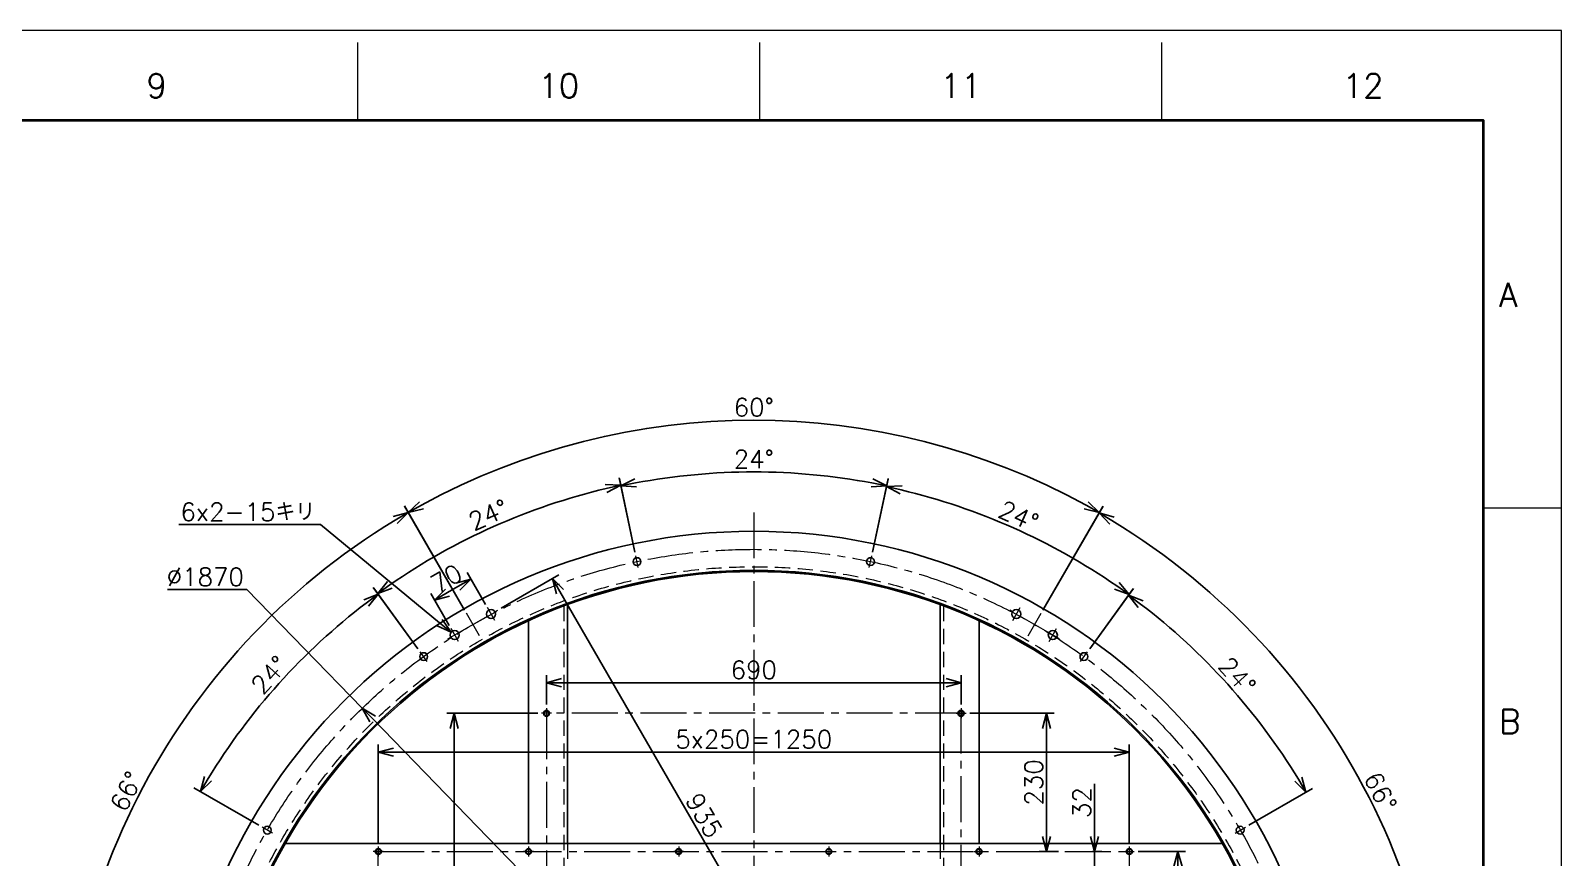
# Model space of a CAD drawing. Header units: millimetres. Extents: x 0 to 8282, y -48 to 5829.
# Drawn here: x 5734 to 8282, y 4453 to 5829 of the extents above; entities that cross this region are included whole.
import ezdxf
from ezdxf.enums import TextEntityAlignment as Align

# ---------------------------------------------------------------- set-up
doc = ezdxf.new("R2010")
doc.units = ezdxf.units.MM
doc.header["$LTSCALE"] = 4
doc.header["$PDMODE"] = 99
doc.header["$PDSIZE"] = 1
doc.linetypes.add('CENTER2', pattern=[28.575, 19.05, -3.175, 3.175, -3.175])
doc.linetypes.add('HIDDEN', pattern=[9.525, 6.35, -3.175])
for name, color, linetype, lineweight in [('04_HIDDEN', 2, 'HIDDEN', 13), ('05_CENTER', 4, 'CENTER2', 13), ('08_DIM', 3, 'Continuous', 13), ('90_FRAME', 5, 'Continuous', 35)]:
    doc.layers.add(name, color=color, linetype=linetype, lineweight=lineweight)
doc.layers.add('91_BLANK', color=5, linetype='Continuous', lineweight=0, plot=False)
doc.styles.add('KSS_TXT', font='txt.shx', dxfattribs={"bigfont": 'extfont2.shx'})
doc.dimstyles.new('KSS_DIM', dxfattribs={"dimscale": 10, "dimtxt": 3, "dimasz": 2.5, "dimexe": 1.25, "dimexo": 0.625, "dimtad": 1, "dimdsep": 46, "dimtxsty": 'KSS_TXT', "dimblk": 'OPEN30', "dimcen": 0, "dimazin": 2, "dimtfac": 0.75, "dimtmove": 0, "dimatfit": 3, "dimldrblk": 'OPEN30', "dimfxl": 1.25, "dimtolj": 1, "dimarcsym": 0})
doc.dimstyles.new('KSS_DIM$3', dxfattribs={"dimscale": 10, "dimtxt": 3, "dimasz": 2.5, "dimexe": 1.25, "dimexo": 0.625, "dimtad": 1, "dimtih": 1, "dimtoh": 1, "dimdsep": 46, "dimtxsty": 'KSS_TXT', "dimblk": 'OPEN30', "dimcen": 0, "dimazin": 2, "dimtfac": 0.75, "dimtofl": 0, "dimtmove": 0, "dimatfit": 3, "dimldrblk": 'OPEN30', "dimfxl": 1.25, "dimtolj": 1, "dimarcsym": 0})

# ---------------------------------------------------------------- blocks, each defined once
blk = doc.blocks.new('M10Tz_1_1_1')
at = {"color": 0}
for radius in [5, 4]:
    blk.add_circle((0, 0), radius, dxfattribs=at)
at = {"layer": '05_CENTER'}
for p, q in [((8.3, 0), (-8.3, 0)), ((0, -8.3), (0, 8.3))]:
    blk.add_line(p, q, dxfattribs=at)
blk = doc.blocks.new('_Open30')
at = {"color": 0, "linetype": 'ByBlock', "lineweight": -2}
for p, q in [((-1, 0.27), (0, 0)), ((0, 0), (-1, -0.27)), ((0, 0), (-1, 0))]:
    blk.add_line(p, q, dxfattribs=at)
blk = doc.blocks.new('*D307')
at = {"layer": '08_DIM', "color": 0, "lineweight": -2, "transparency": 16777216}
for p, q in [((7504.8, 4487.6), (7504.8, 4575.1)), ((7501.6, 4462.6), (7517.3, 4462.6)), ((7504.8, 4430.6), (7504.8, 4462.6)), ((7501.6, 4430.6), (7517.3, 4430.6)), ((7504.8, 4405.6), (7504.8, 4380.6))]:
    blk.add_line(p, q, dxfattribs=at)
at = {"layer": 'Defpoints', "color": 0, "transparency": 16777216}
for p in [(7495.3, 4462.6), (7504.8, 4462.6), (7495.3, 4430.6)]:
    blk.add_point(p, dxfattribs=at)
at = {"layer": '08_DIM', "color": 0, "lineweight": -2, "transparency": 16777216, "xscale": 25, "yscale": 25, "zscale": 25}
for p, rotation in [((7504.8, 4462.6), 270), ((7504.8, 4430.6), 90)]:
    blk.add_blockref('_Open30', p, dxfattribs=dict(at, rotation=rotation))
at = {"layer": '08_DIM', "color": 0, "transparency": 16777216, "insert": (7483.5, 4543.9), "char_height": 30, "attachment_point": 5, "rotation": 90, "style": 'KSS_TXT'}
blk.add_mtext('\\A1;32', dxfattribs=at)
blk = doc.blocks.new('*D309')
at = {"layer": '08_DIM', "color": 0, "lineweight": -2, "transparency": 16777216}
for p, q in [((6312.7, 4477.2), (6312.7, 4640.6)), ((7562.7, 4477.2), (7562.7, 4640.6)), ((7537.7, 4628.1), (6337.7, 4628.1))]:
    blk.add_line(p, q, dxfattribs=at)
at = {"layer": 'Defpoints', "color": 0, "transparency": 16777216}
for p in [(6312.7, 4628.1), (6312.7, 4471), (7562.7, 4471)]:
    blk.add_point(p, dxfattribs=at)
at = {"layer": '08_DIM', "color": 0, "lineweight": -2, "transparency": 16777216, "xscale": 25, "yscale": 25, "zscale": 25, "rotation": 180}
blk.add_blockref('_Open30', (6312.7, 4628.1), dxfattribs=at)
at = {"layer": '08_DIM', "color": 0, "lineweight": -2, "transparency": 16777216, "xscale": 25, "yscale": 25, "zscale": 25}
blk.add_blockref('_Open30', (7562.7, 4628.1), dxfattribs=at)
at = {"layer": '08_DIM', "color": 0, "transparency": 16777216, "insert": (6937.7, 4649.4), "char_height": 30, "attachment_point": 5, "style": 'KSS_TXT'}
blk.add_mtext('\\A1;5x250=1250', dxfattribs=at)
blk = doc.blocks.new('*D310')
at = {"layer": '08_DIM', "color": 0, "lineweight": -2, "transparency": 16777216}
for p, q in [((6592.7, 4707.2), (6592.7, 4756.1)), ((6617.7, 4743.6), (7257.7, 4743.6)), ((7282.7, 4707.2), (7282.7, 4756.1))]:
    blk.add_line(p, q, dxfattribs=at)
at = {"layer": 'Defpoints', "color": 0, "transparency": 16777216}
for p in [(7282.7, 4743.6), (6592.7, 4701), (7282.7, 4701)]:
    blk.add_point(p, dxfattribs=at)
at = {"layer": '08_DIM', "color": 0, "lineweight": -2, "transparency": 16777216, "xscale": 25, "yscale": 25, "zscale": 25, "rotation": 180}
blk.add_blockref('_Open30', (6592.7, 4743.6), dxfattribs=at)
at = {"layer": '08_DIM', "color": 0, "lineweight": -2, "transparency": 16777216, "xscale": 25, "yscale": 25, "zscale": 25}
blk.add_blockref('_Open30', (7282.7, 4743.6), dxfattribs=at)
at = {"layer": '08_DIM', "color": 0, "transparency": 16777216, "insert": (6937.7, 4764.9), "char_height": 30, "attachment_point": 5, "style": 'KSS_TXT'}
blk.add_mtext('\\A1;690', dxfattribs=at)
blk = doc.blocks.new('*D319')
at = {"layer": '08_DIM', "color": 0, "lineweight": -2, "transparency": 16777216}
for p, q in [((7297.3, 4692.6), (7437.5, 4692.6)), ((7425, 4667.6), (7425, 4487.6)), ((7445.1, 4462.6), (7412.5, 4462.6))]:
    blk.add_line(p, q, dxfattribs=at)
at = {"layer": 'Defpoints', "color": 0, "transparency": 16777216}
for p in [(7291, 4692.6), (7425, 4462.6), (7451.3, 4462.6)]:
    blk.add_point(p, dxfattribs=at)
at = {"layer": '08_DIM', "color": 0, "lineweight": -2, "transparency": 16777216, "xscale": 25, "yscale": 25, "zscale": 25}
for p, rotation in [((7425, 4692.6), 90), ((7425, 4462.6), 270)]:
    blk.add_blockref('_Open30', p, dxfattribs=dict(at, rotation=rotation))
at = {"layer": '08_DIM', "color": 0, "transparency": 16777216, "insert": (7403.8, 4577.6), "char_height": 30, "attachment_point": 5, "rotation": 90, "style": 'KSS_TXT'}
blk.add_mtext('\\A1;230', dxfattribs=at)
blk = doc.blocks.new('*D324')
at = {"layer": '08_DIM', "color": 0, "lineweight": -2, "transparency": 16777216}
for p, q in [((6578.1, 4692.6), (6426.6, 4692.6)), ((6439.1, 4667.6), (6439.1, 3393.6)), ((6578.1, 3368.6), (6426.6, 3368.6))]:
    blk.add_line(p, q, dxfattribs=at)
at = {"layer": 'Defpoints', "color": 0, "transparency": 16777216}
for p in [(6584.3, 4692.6), (6439.1, 3368.6), (6584.3, 3368.6)]:
    blk.add_point(p, dxfattribs=at)
at = {"layer": '08_DIM', "color": 0, "lineweight": -2, "transparency": 16777216, "xscale": 25, "yscale": 25, "zscale": 25}
for p, rotation in [((6439.1, 4692.6), 90), ((6439.1, 3368.6), 270)]:
    blk.add_blockref('_Open30', p, dxfattribs=dict(at, rotation=rotation))
at = {"layer": '08_DIM', "color": 0, "transparency": 16777216, "insert": (6417.8, 4030.6), "char_height": 30, "attachment_point": 5, "rotation": 90, "style": 'KSS_TXT'}
blk.add_mtext('\\A1;1324', dxfattribs=at)
blk = doc.blocks.new('*D325')
at = {"layer": '08_DIM', "color": 0, "lineweight": -2, "transparency": 16777216}
for p, q in [((7577.3, 4462.6), (7656.3, 4462.6)), ((7643.8, 4437.6), (7643.8, 3623.6)), ((7577.3, 3598.6), (7656.3, 3598.6))]:
    blk.add_line(p, q, dxfattribs=at)
at = {"layer": 'Defpoints', "color": 0, "transparency": 16777216}
for p in [(7571, 4462.6), (7571, 3598.6), (7643.8, 3598.6)]:
    blk.add_point(p, dxfattribs=at)
at = {"layer": '08_DIM', "color": 0, "lineweight": -2, "transparency": 16777216, "xscale": 25, "yscale": 25, "zscale": 25}
for p, rotation in [((7643.8, 4462.6), 90), ((7643.8, 3598.6), 270)]:
    blk.add_blockref('_Open30', p, dxfattribs=dict(at, rotation=rotation))
at = {"layer": '08_DIM', "color": 0, "transparency": 16777216, "insert": (7622.6, 4030.6), "char_height": 30, "attachment_point": 5, "rotation": 90, "style": 'KSS_TXT'}
blk.add_mtext('\\A1;864', dxfattribs=at)
blk = doc.blocks.new('*D330')
at = {"layer": '08_DIM', "color": 0, "lineweight": -2, "transparency": 16777216}
for p, q in [((7419.1, 4864.5), (7518.7, 5037)), ((7894.7, 3930.1), (8093.3, 3909.2))]:
    blk.add_line(p, q, dxfattribs=at)
blk.add_arc((6937.7, 4030.6), 1149.5, 355.2461, 58.7539, dxfattribs=at)
at = {"layer": 'Defpoints', "color": 0, "transparency": 16777216}
for p in [(7416, 4859.1), (7394.3, 4821.5), (8042.7, 4347.5), (7845.5, 3935.2), (7888.5, 3930.7)]:
    blk.add_point(p, dxfattribs=at)
at = {"layer": '08_DIM', "color": 0, "lineweight": -2, "transparency": 16777216, "xscale": 25, "yscale": 25, "zscale": 25}
for p, rotation in [((7512.4, 5026.2), 149.3769456551899), ((8080.9, 3910.5), 264.6230543445718)]:
    blk.add_blockref('_Open30', p, dxfattribs=dict(at, rotation=rotation))
at = {"layer": '08_DIM', "color": 0, "transparency": 16777216, "insert": (7980.8, 4562.2), "char_height": 30, "attachment_point": 5, "rotation": 297, "style": 'KSS_TXT'}
blk.add_mtext('\\A1;66%%d', dxfattribs=at)
blk = doc.blocks.new('*D331')
at = {"layer": '08_DIM', "color": 0, "lineweight": -2, "transparency": 16777216}
for p, q in [((6456.3, 4864.4), (6356.3, 5037.6)), ((7419.1, 4864.5), (7519, 5037.6))]:
    blk.add_line(p, q, dxfattribs=at)
blk.add_arc((6937.7, 4030.6), 1150.2, 61.2454, 118.7546, dxfattribs=at)
at = {"layer": 'Defpoints', "color": 0, "transparency": 16777216}
for p in [(7137.4, 5163.4), (6459.4, 4859), (7416, 4859.1), (6481, 4821.5), (7394.3, 4821.5)]:
    blk.add_point(p, dxfattribs=at)
at = {"layer": '08_DIM', "color": 0, "lineweight": -2, "transparency": 16777216, "xscale": 25, "yscale": 25, "zscale": 25}
for p, rotation in [((6362.6, 5026.7), 209.3773098089704), ((7512.8, 5026.7), 330.622690191029)]:
    blk.add_blockref('_Open30', p, dxfattribs=dict(at, rotation=rotation))
at = {"layer": '08_DIM', "color": 0, "transparency": 16777216, "insert": (6937.7, 5202.1), "char_height": 30, "attachment_point": 5, "style": 'KSS_TXT'}
blk.add_mtext('\\A1;60%%d', dxfattribs=at)
blk = doc.blocks.new('*D332')
at = {"layer": '08_DIM', "color": 0, "lineweight": -2, "transparency": 16777216}
for p, q in [((6456.3, 4864.4), (6356.1, 5038)), ((5980.7, 3930.1), (5780.9, 3909.1))]:
    blk.add_line(p, q, dxfattribs=at)
blk.add_arc((6937.7, 4030.6), 1150.7, 121.2449, 184.7551, dxfattribs=at)
at = {"layer": 'Defpoints', "color": 0, "transparency": 16777216}
for p in [(6459.4, 4859), (6481, 4821.5), (6030.9, 4739.1), (5986.9, 3930.7), (6029.3, 3935.2)]:
    blk.add_point(p, dxfattribs=at)
at = {"layer": '08_DIM', "color": 0, "lineweight": -2, "transparency": 16777216, "xscale": 25, "yscale": 25, "zscale": 25}
for p, rotation in [((6362.3, 5027.1), 30.62243040489151), ((5793.3, 3910.4), 275.3775695953461)]:
    blk.add_blockref('_Open30', p, dxfattribs=dict(at, rotation=rotation))
at = {"layer": '08_DIM', "color": 0, "transparency": 16777216, "insert": (5893.5, 4562.7), "char_height": 30, "attachment_point": 5, "rotation": 63, "style": 'KSS_TXT'}
blk.add_mtext('\\A1;66%%d', dxfattribs=at)
blk = doc.blocks.new('*D336')
at = {"layer": '08_DIM', "color": 0, "lineweight": -2, "transparency": 16777216}
for p, q in [((5961.6, 4898.6), (6094.1, 4898.6)), ((6094.1, 4898.6), (6286, 4701.1)), ((7589.3, 3360.2), (6303.4, 4683.2))]:
    blk.add_line(p, q, dxfattribs=at)
at = {"layer": 'Defpoints', "color": 0, "transparency": 16777216}
for p in [(6286, 4701.1), (7589.3, 3360.2)]:
    blk.add_point(p, dxfattribs=at)
at = {"layer": '08_DIM', "color": 0, "lineweight": -2, "transparency": 16777216, "xscale": 25, "yscale": 25, "zscale": 25}
for p, rotation in [((6286, 4701.1), 134.1852853373992), ((7589.3, 3360.2), 314.1852853373992)]:
    blk.add_blockref('_Open30', p, dxfattribs=dict(at, rotation=rotation))
at = {"layer": '08_DIM', "color": 0, "transparency": 16777216, "insert": (6024.7, 4919.8), "char_height": 30, "attachment_point": 5, "style": 'KSS_TXT'}
blk.add_mtext('\\A1;%%C1870', dxfattribs=at)
blk = doc.blocks.new('*D340')
at = {"layer": '08_DIM', "color": 0, "lineweight": -2, "transparency": 16777216}
for p, q in [((5980.8, 5006.8), (6216.4, 5006.8)), ((6216.4, 5006.8), (6414.8, 4843.5))]:
    blk.add_line(p, q, dxfattribs=at)
at = {"layer": 'Defpoints', "color": 0, "transparency": 16777216}
for p in [(6434.1, 4827.6), (6445.6, 4818.1)]:
    blk.add_point(p, dxfattribs=at)
at = {"layer": '08_DIM', "color": 0, "lineweight": -2, "transparency": 16777216, "xscale": 25, "yscale": 25, "zscale": 25, "rotation": 320.5443557759074}
blk.add_blockref('_Open30', (6434.1, 4827.6), dxfattribs=at)
at = {"layer": '08_DIM', "color": 0, "transparency": 16777216, "insert": (6095.5, 5028), "char_height": 30, "attachment_point": 5, "style": 'KSS_TXT'}
blk.add_mtext('\\A1;6x2-15キリ', dxfattribs=at)
blk = doc.blocks.new('*D342')
at = {"layer": '08_DIM', "color": 0, "lineweight": -2, "transparency": 16777216}
for p, q in [((6491.2, 4874), (6460.6, 4926.9)), ((6427.9, 4893.6), (6445.2, 4903.6)), ((6430.6, 4839), (6400, 4891.9))]:
    blk.add_line(p, q, dxfattribs=at)
at = {"layer": 'Defpoints', "color": 0, "transparency": 16777216}
for p in [(6466.9, 4916.1), (6494.3, 4868.6), (6433.7, 4833.6)]:
    blk.add_point(p, dxfattribs=at)
at = {"layer": '08_DIM', "color": 0, "lineweight": -2, "transparency": 16777216, "xscale": 25, "yscale": 25, "zscale": 25}
for p, rotation in [((6466.9, 4916.1), 30.00000000238457), ((6406.2, 4881.1), 210.0000000023846)]:
    blk.add_blockref('_Open30', p, dxfattribs=dict(at, rotation=rotation))
at = {"layer": '08_DIM', "color": 0, "transparency": 16777216, "insert": (6425.9, 4917), "char_height": 30, "attachment_point": 5, "rotation": 30, "style": 'KSS_TXT'}
blk.add_mtext('\\A1;70', dxfattribs=at)
blk = doc.blocks.new('*D343')
at = {"layer": '08_DIM', "color": 0, "lineweight": -2, "transparency": 16777216}
for p, q in [((6517.1, 4867.5), (6613.4, 4923.1)), ((7057.6, 4128.8), (6615.1, 4895.2)), ((6943.1, 4033.8), (7080.9, 4113.4))]:
    blk.add_line(p, q, dxfattribs=at)
at = {"layer": 'Defpoints', "color": 0, "transparency": 16777216}
for p in [(6602.6, 4916.8), (6511.7, 4864.3), (6937.7, 4030.6)]:
    blk.add_point(p, dxfattribs=at)
at = {"layer": '08_DIM', "color": 0, "lineweight": -2, "transparency": 16777216, "xscale": 25, "yscale": 25, "zscale": 25}
for p, rotation in [((6602.6, 4916.8), 120.0000000330917), ((7070.1, 4107.1), 300.0000000330917)]:
    blk.add_blockref('_Open30', p, dxfattribs=dict(at, rotation=rotation))
at = {"layer": '08_DIM', "color": 0, "transparency": 16777216, "insert": (6854.8, 4522.6), "char_height": 30, "attachment_point": 5, "rotation": 300, "style": 'KSS_TXT'}
blk.add_mtext('\\A1;935', dxfattribs=at)
blk = doc.blocks.new('*D346')
at = {"layer": '08_DIM', "color": 0, "lineweight": -2, "transparency": 16777216}
for p, q in [((7496.8, 4800.2), (7568.9, 4899.5)), ((7761.5, 4506.3), (7867.8, 4567.6))]:
    blk.add_line(p, q, dxfattribs=at)
blk.add_arc((6937.7, 4030.6), 1061.5, 31.3495, 52.6505, dxfattribs=at)
at = {"layer": 'Defpoints', "color": 0, "transparency": 16777216}
for p in [(7493.1, 4795.2), (7481.4, 4779), (7774.1, 4684.2), (7738.7, 4493.1), (7756.1, 4503.1)]:
    blk.add_point(p, dxfattribs=at)
at = {"layer": '08_DIM', "color": 0, "lineweight": -2, "transparency": 16777216, "xscale": 25, "yscale": 25, "zscale": 25}
for p, rotation in [((7561.6, 4889.4), 143.3252708493226), ((7856.9, 4561.4), 300.6747291506791)]:
    blk.add_blockref('_Open30', p, dxfattribs=dict(at, rotation=rotation))
at = {"layer": '08_DIM', "color": 0, "transparency": 16777216, "insert": (7742.3, 4755.1), "char_height": 30, "attachment_point": 5, "rotation": 312, "style": 'KSS_TXT'}
blk.add_mtext('\\A1;24%%d', dxfattribs=at)
blk = doc.blocks.new('*D347')
at = {"layer": '08_DIM', "color": 0, "lineweight": -2, "transparency": 16777216}
for p, q in [((7135.4, 4961.1), (7161.2, 5082.3)), ((7496.8, 4800.2), (7569.6, 4900.4))]:
    blk.add_line(p, q, dxfattribs=at)
blk.add_arc((6937.7, 4030.6), 1062.6, 55.348, 76.652, dxfattribs=at)
at = {"layer": 'Defpoints', "color": 0, "transparency": 16777216}
for p in [(7436.5, 4968.9), (7134.1, 4955), (7130, 4935.4), (7493.1, 4795.2), (7481.4, 4779)]:
    blk.add_point(p, dxfattribs=at)
at = {"layer": '08_DIM', "color": 0, "lineweight": -2, "transparency": 16777216, "xscale": 25, "yscale": 25, "zscale": 25}
for p, rotation in [((7158.6, 5070), 167.325991536828), ((7562.3, 4890.3), 324.674008463166)]:
    blk.add_blockref('_Open30', p, dxfattribs=dict(at, rotation=rotation))
at = {"layer": '08_DIM', "color": 0, "transparency": 16777216, "insert": (7378.5, 5020.8), "char_height": 30, "attachment_point": 5, "rotation": 336, "style": 'KSS_TXT'}
blk.add_mtext('\\A1;24%%d', dxfattribs=at)
blk = doc.blocks.new('*D348')
at = {"layer": '08_DIM', "color": 0, "lineweight": -2, "transparency": 16777216}
for p, q in [((6739.9, 4961.1), (6713.9, 5083.6)), ((7135.4, 4961.1), (7161.5, 5083.6))]:
    blk.add_line(p, q, dxfattribs=at)
blk.add_arc((6937.7, 4030.6), 1063.9, 79.3463, 100.6537, dxfattribs=at)
at = {"layer": 'Defpoints', "color": 0, "transparency": 16777216}
for p in [(7011.9, 5092), (6741.2, 4955), (7134.1, 4955), (6745.4, 4935.4), (7130, 4935.4)]:
    blk.add_point(p, dxfattribs=at)
at = {"layer": '08_DIM', "color": 0, "lineweight": -2, "transparency": 16777216, "xscale": 25, "yscale": 25, "zscale": 25}
for p, rotation in [((6716.5, 5071.3), 191.3268267570729), ((7158.9, 5071.3), 348.6731732429169)]:
    blk.add_blockref('_Open30', p, dxfattribs=dict(at, rotation=rotation))
at = {"layer": '08_DIM', "color": 0, "transparency": 16777216, "insert": (6937.7, 5115.8), "char_height": 30, "attachment_point": 5, "style": 'KSS_TXT'}
blk.add_mtext('\\A1;24%%d', dxfattribs=at)
blk = doc.blocks.new('*D349')
at = {"layer": '08_DIM', "color": 0, "lineweight": -2, "transparency": 16777216}
for p, q in [((6739.9, 4961.1), (6713.6, 5084.6)), ((6378.5, 4800.2), (6304.3, 4902.3))]:
    blk.add_line(p, q, dxfattribs=at)
blk.add_arc((6937.7, 4030.6), 1065, 103.345, 124.655, dxfattribs=at)
at = {"layer": 'Defpoints', "color": 0, "transparency": 16777216}
for p in [(6573.4, 5031.4), (6741.2, 4955), (6745.4, 4935.4), (6382.2, 4795.2), (6394, 4779)]:
    blk.add_point(p, dxfattribs=at)
at = {"layer": '08_DIM', "color": 0, "lineweight": -2, "transparency": 16777216, "xscale": 25, "yscale": 25, "zscale": 25}
for p, rotation in [((6716.2, 5072.4), 12.67251283673857), ((6311.7, 4892.2), 215.3274871632489)]:
    blk.add_blockref('_Open30', p, dxfattribs=dict(at, rotation=rotation))
at = {"layer": '08_DIM', "color": 0, "transparency": 16777216, "insert": (6495.9, 5023), "char_height": 30, "attachment_point": 5, "rotation": 24, "style": 'KSS_TXT'}
blk.add_mtext('\\A1;24%%d', dxfattribs=at)
blk = doc.blocks.new('*D350')
at = {"layer": '08_DIM', "color": 0, "lineweight": -2, "transparency": 16777216}
for p, q in [((6378.5, 4800.2), (6305.1, 4901.2)), ((6113.9, 4506.3), (6005.7, 4568.7))]:
    blk.add_line(p, q, dxfattribs=at)
blk.add_arc((6937.7, 4030.6), 1063.6, 127.3468, 148.6532, dxfattribs=at)
at = {"layer": 'Defpoints', "color": 0, "transparency": 16777216}
for p in [(6198.8, 4795.7), (6382.2, 4795.2), (6394, 4779), (6119.3, 4503.1), (6136.6, 4493.1)]:
    blk.add_point(p, dxfattribs=at)
at = {"layer": '08_DIM', "color": 0, "lineweight": -2, "transparency": 16777216, "xscale": 25, "yscale": 25, "zscale": 25}
for p, rotation in [((6312.5, 4891.1), 36.67338001421259), ((6016.6, 4562.4), 239.326619985778)]:
    blk.add_blockref('_Open30', p, dxfattribs=dict(at, rotation=rotation))
at = {"layer": '08_DIM', "color": 0, "transparency": 16777216, "insert": (6131.5, 4756.6), "char_height": 30, "attachment_point": 5, "rotation": 48, "style": 'KSS_TXT'}
blk.add_mtext('\\A1;24%%d', dxfattribs=at)

msp = doc.modelspace()

# ---------------------------------------------------------------- linework, layer by layer
at = {"color": 0}
for p, q in [((6627.6691, 4873.4367), (6627.6691, 4475.6413)), ((7247.6691, 4873.4367), (7247.6691, 4475.6413)), ((6562.6691, 4846.5941), (6562.6691, 4475.6413)), ((7312.6691, 4846.5941), (7312.6691, 4475.6413)), ((7717.6556, 4475.6413), (6157.6826, 4475.6413))]:
    msp.add_line(p, q, dxfattribs=at)
for centre, radius in [((6937.6691, 4030.6413), 965), ((6743.2717, 4945.2093), 6.5), ((7132.0665, 4945.2093), 6.5), ((6937.6691, 4030.6413), 900), ((6937.6691, 4030.6413), 898), ((6500.48, 4857.8751), 7.5), ((7374.8582, 4857.8751), 7.5), ((6439.8582, 4822.8751), 7.5), ((7435.48, 4822.8751), 7.5), ((6388.0899, 4787.0722), 6.5), ((7487.2483, 4787.0722), 6.5), ((6127.9354, 4498.1413), 6.5), ((7747.4029, 4498.1413), 6.5)]:
    msp.add_circle(centre, radius, dxfattribs=at)
at = {"layer": '04_HIDDEN'}
for p, q in [((6621.6691, 4871.2054), (6621.6691, 4416.6413)), ((7253.6691, 4871.2054), (7253.6691, 4416.6413)), ((6627.6691, 4475.6413), (6627.6691, 4416.6413)), ((7247.6691, 4475.6413), (7247.6691, 4416.6413))]:
    msp.add_line(p, q, dxfattribs=at)
msp.add_circle((6937.6691, 4030.6413), 906, dxfattribs=at)
at = {"layer": '05_CENTER'}
for p, q in [((6937.6691, 5026.9017), (6937.6691, 3034.3809)), ((6745.3508, 4935.4278), (6741.1926, 4954.9908)), ((7129.9874, 4935.4278), (7134.1457, 4954.9908)), ((6506.6505, 4847.1874), (6494.3095, 4868.5627)), ((7368.6877, 4847.1874), (7381.0287, 4868.5627)), ((6428.6606, 4816.4101), (6511.672, 4864.3368)), ((6480.9803, 4821.6495), (6459.3579, 4859.1006)), ((7446.6776, 4816.4101), (7363.6662, 4864.3368)), ((7394.3579, 4821.6495), (7415.9803, 4859.1006)), ((6446.0287, 4812.1874), (6433.6877, 4833.5627)), ((7429.3095, 4812.1874), (7441.6505, 4833.5627)), ((6393.9678, 4778.982), (6382.212, 4795.1624)), ((7481.3705, 4778.982), (7493.1262, 4795.1624)), ((6136.5956, 4493.1413), (6119.2751, 4503.1413)), ((7738.7426, 4493.1413), (7756.0631, 4503.1413))]:
    msp.add_line(p, q, dxfattribs=at)
for points in [[(6592.6691, 3368.6413), (7282.6691, 3368.6413), (7282.6691, 4692.6413), (6592.6691, 4692.6413)], [(6312.6691, 4462.6413), (7562.6691, 4462.6413), (7562.6691, 3598.6413), (6312.6691, 3598.6413)]]:
    msp.add_lwpolyline(points, close=True, dxfattribs=at)
msp.add_circle((6937.6691, 4030.6413), 935, dxfattribs=at)
at = {"layer": '90_FRAME', "color": 4, "lineweight": 13}
for p, q in [((6278.4263, 5679.5787), (6278.4263, 5809.198)), ((6947.7604, 5679.5787), (6947.7604, 5809.198)), ((7617.0944, 5679.5787), (7617.0944, 5809.198)), ((8282.0086, 5034.2258), (8152.3893, 5034.2258))]:
    msp.add_line(p, q, dxfattribs=at)
at = {"layer": '90_FRAME'}
msp.add_lwpolyline([(388.459, 129.0398), (8152.3893, 129.0398), (8152.3893, 5679.5787), (388.459, 5679.5787)], close=True, dxfattribs=at)
at = {"layer": '91_BLANK'}
msp.add_lwpolyline([(0, 0), (8282.0086, 0), (8282.0086, 5829.198), (0, 5829.198)], close=True, dxfattribs=at)

# ---------------------------------------------------------------- block references
at = {"rotation": 89.99999999999999}
for p in [(6592.6691, 4692.6413), (6312.6691, 4462.6413), (6562.6691, 4462.6413), (6812.6691, 4462.6413)]:
    msp.add_blockref('M10Tz_1_1_1', p, dxfattribs=at)
at = {"xscale": -1, "rotation": 270}
for p in [(7282.6691, 4692.6413), (7062.6691, 4462.6413), (7312.6691, 4462.6413), (7562.6691, 4462.6413)]:
    msp.add_blockref('M10Tz_1_1_1', p, dxfattribs=at)

# ---------------------------------------------------------------- texts
at = {"layer": '90_FRAME', "color": 0, "lineweight": 13, "style": 'KSS_TXT'}
for s, p in [('9', (5943.7593, 5705.3957)), ('10', (6613.0933, 5705.3957)), ('11', (7282.4274, 5705.3957)), ('12', (7951.7614, 5705.3957))]:
    msp.add_text(s, height=40, dxfattribs=at).set_placement(p, align=Align.BOTTOM_CENTER)
for s, p in [('A', (8178.1569, 5389.2119)), ('B', (8178.1569, 4679.2397))]:
    msp.add_text(s, height=40, dxfattribs=at).set_placement(p, align=Align.MIDDLE_LEFT)

# ---------------------------------------------------------------- dimensions: what is measured, and where the dimension line sits
at = {"layer": '08_DIM'}
for base, line1, line2, picture, middle in [((7137.3973, 5163.3562), ((6481.0498, 4821.5291), (6459.4308, 4858.9744)), ((7394.2884, 4821.5291), (7415.9803, 4859.1006)), '*D331', (6937.6691, 5202.0802)), ((7011.8856, 5091.9863), ((7129.9874, 4935.4278), (7134.1457, 4954.9908)), ((6745.3508, 4935.4278), (6741.1926, 4954.9908)), '*D348', (6937.6691, 5115.828)), ((6573.424, 5031.3965), ((6745.3508, 4935.4278), (6741.1926, 4954.9908)), ((6393.9678, 4778.982), (6382.212, 4795.1624)), '*D349', (6495.859, 5022.9631)), ((7436.5382, 4968.8776), ((7481.3705, 4778.982), (7493.1262, 4795.1624)), ((7129.9874, 4935.4278), (7134.1457, 4954.9908)), '*D347', (7378.5181, 5020.8043)), ((6030.9296, 4739.0638), ((6029.2951, 3935.1673), (5986.8668, 3930.708)), ((6481.0498, 4821.5291), (6459.4308, 4858.9744)), '*D332', (5893.4817, 4562.6814)), ((8042.6555, 4347.491), ((7394.2884, 4821.5291), (7415.9803, 4859.1006)), ((7845.4898, 3935.2255), (7888.4714, 3930.708)), '*D330', (7980.8299, 4562.1583)), ((6198.8235, 4795.7383), ((6393.9678, 4778.982), (6382.212, 4795.1624)), ((6136.5956, 4493.1413), (6119.2751, 4503.1413)), '*D350', (6131.461, 4756.5543)), ((7774.1294, 4684.1557), ((7738.7426, 4493.1413), (7756.0631, 4503.1413)), ((7481.3705, 4778.982), (7493.1262, 4795.1624)), '*D346', (7742.2968, 4755.1314))]:
    dim = msp.add_angular_dim_2l(base=base, line1=line1, line2=line2, dimstyle='KSS_DIM', dxfattribs=at)
    dim.commit()
    dim.dimension.update_dxf_attribs({"geometry": picture, "text_midpoint": middle})
dim = msp.add_diameter_dim_2p(p1=(6445.6491, 4818.109), p2=(6434.0673, 4827.6412), text='6x2-<>キリ', dimstyle='KSS_DIM$3', override={"dimpost": '<>', "dimtix": 1}, dxfattribs=at)
dim.commit()
dim.dimension.update_dxf_attribs({"geometry": '*D340', "text_midpoint": (6095.489, 5006.7504), "dimtype": 163})
for base, p1, p2, angle, picture, middle in [((6466.8562, 4916.1132), (6433.6877, 4833.5627), (6494.3095, 4868.5627), 30, '*D342', (6425.9203, 4917.0163)), ((6602.6102, 4916.84), (6937.6691, 4030.6413), (6511.672, 4864.3368), 300, '*D343', (6854.7813, 4522.6085)), ((6439.0868, 3368.6413), (6584.3281, 4692.6413), (6584.3281, 3368.6413), 90, '*D324', (6417.8368, 4030.6413)), ((7425.0292, 4462.6413), (7291.0102, 4692.6413), (7451.3182, 4462.6413), 270, '*D319', (7403.7792, 4577.6413)), ((7504.7534, 4462.6413), (7495.3446, 4430.6413), (7495.3446, 4462.6413), 90, '*D307', (7483.5034, 4543.8913)), ((7643.8144, 3598.6413), (7571.0102, 4462.6413), (7571.0102, 3598.6413), 90, '*D325', (7622.5644, 4030.6413))]:
    dim = msp.add_linear_dim(base=base, p1=p1, p2=p2, angle=angle, dimstyle='KSS_DIM', dxfattribs=at)
    dim.commit()
    dim.dimension.update_dxf_attribs({"geometry": picture, "text_midpoint": middle})
dim = msp.add_diameter_dim_2p(p1=(7589.3463, 3360.1625), p2=(6285.9919, 4701.1201), dimstyle='KSS_DIM$3', override={"dimpost": '%%C<>', "dimtix": 1, "dimatfit": 2}, dxfattribs=at)
dim.commit()
dim.dimension.update_dxf_attribs({"geometry": '*D336', "text_midpoint": (6024.6944, 4898.5798), "dimtype": 163})
dim = msp.add_linear_dim(base=(7282.6691, 4743.6115), p1=(6592.6691, 4700.9824), p2=(7282.6691, 4700.9824), dimstyle='KSS_DIM', dxfattribs=at)
dim.commit()
dim.dimension.update_dxf_attribs({"geometry": '*D310', "text_midpoint": (6937.6691, 4764.8615)})
dim = msp.add_linear_dim(base=(6312.6691, 4628.1342), p1=(7562.6691, 4470.9824), p2=(6312.6691, 4470.9824), text='5x250=<>', dimstyle='KSS_DIM', dxfattribs=at)
dim.commit()
dim.dimension.update_dxf_attribs({"geometry": '*D309', "text_midpoint": (6937.6691, 4649.4467)})

doc.saveas('drawing.dxf')
